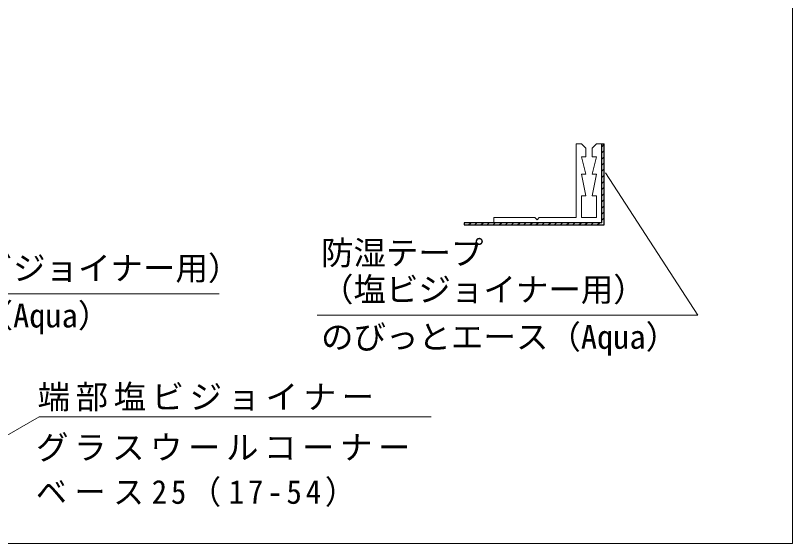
# Model space of a CAD drawing. Units: millimetres on the paper, with parts at other scales. Extents: x -195 to 195, y -135 to 132.
# Drawn here: x -37.89 to -2, y -112.5 to -88.14 of the extents above; entities that cross this region are included whole.
import ezdxf
from ezdxf.enums import TextEntityAlignment as Align

# ---------------------------------------------------------------- set-up
doc = ezdxf.new("R2010")
doc.units = ezdxf.units.MM
for name, color, linetype, lineweight in [('3-2_野縁受け', 3, 'Continuous', 18), ('3-6_文字', 7, 'Continuous', 18), ('3-C_ビス・アンカーボルト・強調図形', 2, 'Continuous', 25), ('F-3_野縁', 3, 'Continuous', 18)]:
    doc.layers.add(name, color=color, linetype=linetype, lineweight=lineweight)
doc.styles.add('ＭＳ ゴシック', font='')
doc.styles.get('ＭＳ ゴシック').set_extended_font_data('MS Gothic')

msp = doc.modelspace()

# ---------------------------------------------------------------- linework, layer by layer
at = {"layer": '3-2_野縁受け'}
for p, q in [((-11.999, -94.058), (-11.999, -97.458)), ((-11.549, -94.658), (-11.549, -94.258)), ((-11.249, -94.258), (-11.249, -94.658)), ((-10.799, -97.698), (-10.799, -94.058)), ((-11.549, -95.458), (-11.749, -94.658)), ((-11.749, -94.658), (-11.549, -94.658)), ((-11.249, -95.458), (-11.049, -94.658)), ((-11.249, -94.658), (-11.049, -94.658)), ((-15.799, -97.458), (-15.799, -97.698)), ((-11.999, -97.458), (-13.699, -97.458)), ((-15.799, -97.698), (-10.799, -97.698))]:
    msp.add_line(p, q, dxfattribs=at)
for points in [[(-11.549, -94.258), (-11.749, -94.058), (-11.999, -94.058)], [(-10.799, -94.058), (-11.049, -94.058), (-11.249, -94.258)], [(-11.249, -95.458), (-11.049, -95.458), (-11.249, -96.458), (-11.049, -96.458), (-11.049, -97.458), (-11.749, -97.458), (-11.749, -96.458), (-11.549, -96.458), (-11.749, -95.458), (-11.549, -95.458)], [(-13.699, -97.458), (-13.799, -97.558), (-13.899, -97.458), (-15.799, -97.458)]]:
    msp.add_lwpolyline(points, dxfattribs=at)
at = {"layer": '3-6_文字'}
for p, q in [((-50.178, -100.972), (-28.479, -100.972)), ((-36.796, -106.649), (-40.852, -108.99)), ((-36.796, -106.649), (-18.695, -106.649))]:
    msp.add_line(p, q, dxfattribs=at)
msp.add_lwpolyline([(-23.95, -101.957), (-6.377, -101.957), (-10.642, -95.395)], dxfattribs=at)
at = {"layer": '3-C_ビス・アンカーボルト・強調図形'}
for p, q in [((-10.799, -94.058), (-10.699, -94.058)), ((-10.799, -97.698), (-10.799, -94.058)), ((-10.799, -94.183), (-10.699, -94.083)), ((-10.799, -94.466), (-10.699, -94.366)), ((-10.799, -94.749), (-10.699, -94.649)), ((-10.799, -95.032), (-10.699, -94.932)), ((-10.799, -95.315), (-10.699, -95.215)), ((-10.799, -95.598), (-10.699, -95.498)), ((-10.799, -95.881), (-10.699, -95.781)), ((-10.799, -96.163), (-10.699, -96.063)), ((-10.799, -96.446), (-10.699, -96.346)), ((-10.799, -96.729), (-10.699, -96.629)), ((-10.799, -97.012), (-10.699, -96.912)), ((-10.799, -97.295), (-10.699, -97.195)), ((-10.799, -97.578), (-10.699, -97.478)), ((-17.159, -97.715), (-17.141, -97.698)), ((-16.958, -97.798), (-16.858, -97.698)), ((-16.676, -97.798), (-16.576, -97.698)), ((-16.393, -97.798), (-16.293, -97.698)), ((-16.11, -97.798), (-16.01, -97.698)), ((-15.827, -97.798), (-15.727, -97.698)), ((-15.544, -97.798), (-15.444, -97.698)), ((-15.261, -97.798), (-15.161, -97.698)), ((-14.979, -97.798), (-14.879, -97.698)), ((-14.696, -97.798), (-14.596, -97.698)), ((-14.413, -97.798), (-14.313, -97.698)), ((-14.13, -97.798), (-14.03, -97.698)), ((-13.847, -97.798), (-13.747, -97.698)), ((-13.564, -97.798), (-13.464, -97.698)), ((-13.282, -97.798), (-13.182, -97.698)), ((-12.999, -97.798), (-12.899, -97.698)), ((-12.716, -97.798), (-12.616, -97.698)), ((-12.433, -97.798), (-12.333, -97.698)), ((-12.15, -97.798), (-12.05, -97.698)), ((-11.867, -97.798), (-11.767, -97.698)), ((-11.584, -97.798), (-11.484, -97.698)), ((-11.302, -97.798), (-11.202, -97.698)), ((-11.019, -97.798), (-10.919, -97.698)), ((-10.736, -97.798), (-10.699, -97.76))]:
    msp.add_line(p, q, dxfattribs=at)
msp.add_lwpolyline([(-10.799, -97.698), (-17.159, -97.698), (-17.159, -97.798), (-10.699, -97.798), (-10.699, -94.058)], dxfattribs=at)
at = {"layer": 'F-3_野縁'}
msp.add_line((-2, -29.241), (-2, -112.5), dxfattribs=at)
msp.add_lwpolyline([(-83.181, -29.241), (-83.181, -112.5), (-2, -112.5)], dxfattribs=at)

# ---------------------------------------------------------------- texts
at = {"layer": '3-6_文字', "style": 'ＭＳ ゴシック'}
for s, p in [('防湿テープ', (-23.778, -99.968)), ('防湿テープ（塩ビジョイナー用）', (-50.006, -100.673)), ('（塩ビジョイナー用）', (-23.778, -101.658)), ('のびっとエース（Aqua）', (-50.006, -102.861)), ('のびっとエース（Aqua）', (-23.778, -103.846))]:
    msp.add_text(s, height=1.1, dxfattribs=at).set_placement(p, align=Align.BOTTOM_LEFT)
at = {"layer": '3-6_文字', "char_height": 1.1, "attachment_point": 7, "style": 'ＭＳ ゴシック'}
for s, insert in [('\\T1.17;端部塩ビジョイナー', (-36.87, -106.407)), ('\\T1.17;グラスウールコーナー', (-36.944, -108.721)), ('\\T1.25;\\W0.95;ベース25（17-54）', (-36.944, -110.815))]:
    msp.add_mtext(s, dxfattribs=dict(at, insert=insert))

doc.saveas('drawing.dxf')
